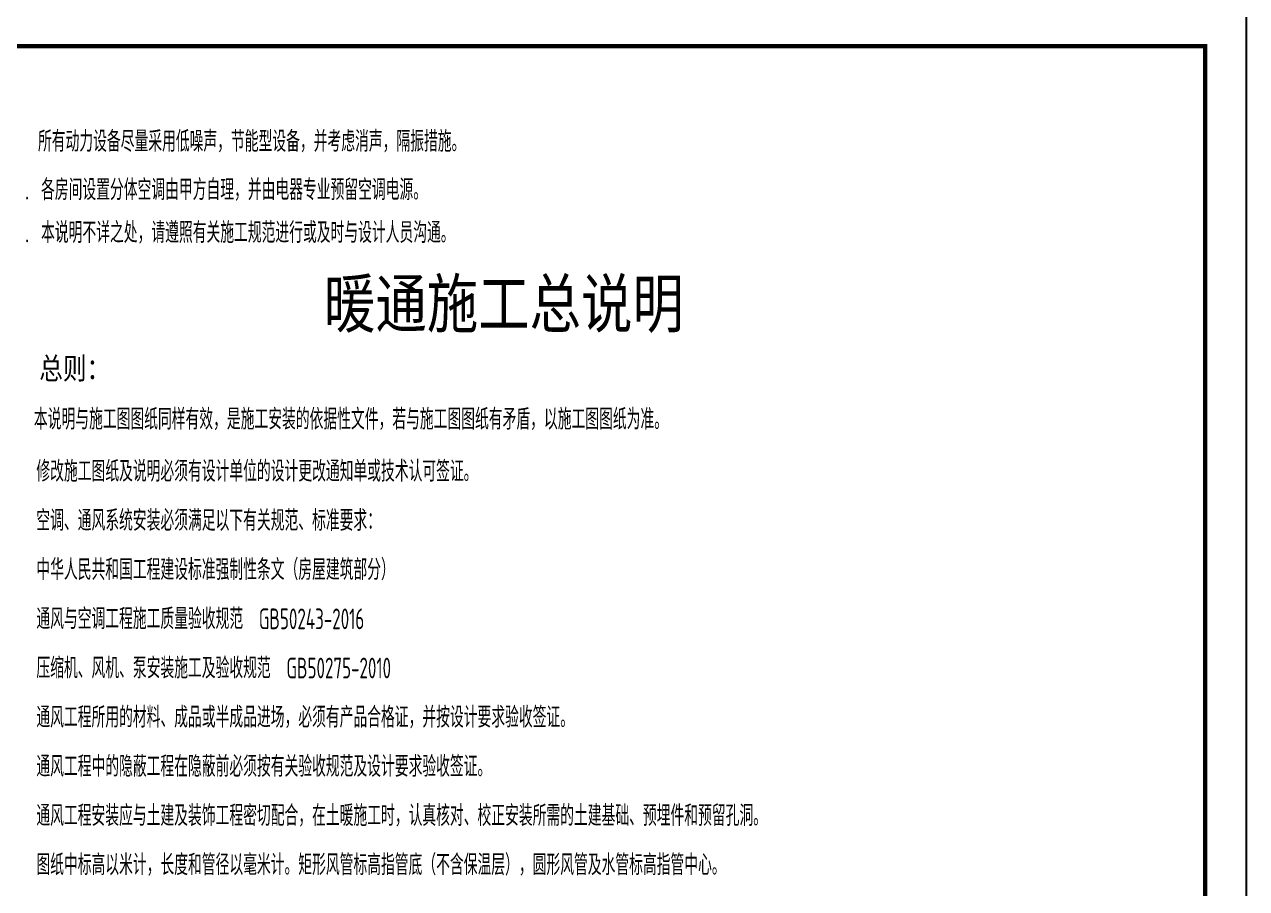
# Model space of a CAD drawing. Extents: x 5109802 to 7068445, y -422737 to 2032183.
# Drawn here: x 5139730 to 5169207, y -300598 to -279752 of the extents above; entities that cross this region are included whole.
import ezdxf

# ---------------------------------------------------------------- set-up
doc = ezdxf.new("R2010")
doc.units = 0
doc.header["$LTSCALE"] = 1000
doc.header["$MEASUREMENT"] = 0
doc.layers.add('PUB_TEXT', color=7, linetype='CONTINUOUS')
doc.layers.add('TH_TITLE', color=7, linetype='CONTINUOUS')
doc.styles.get("Standard").update_dxf_attribs({"font": 'SCEIE', "bigfont": 'SCEIC'})

msp = doc.modelspace()

# ---------------------------------------------------------------- linework, layer by layer
at = {"layer": 'TH_TITLE'}
msp.add_lwpolyline([(5109807.2, -321277.1), (5169207.2, -321277.1), (5169207.2, -279277.1), (5109807.2, -279277.1)], close=True, dxfattribs=at)
at = {"layer": 'TH_TITLE', "const_width": 100}
msp.add_lwpolyline([(5112307.2, -320277.1), (5168207.2, -320277.1), (5168207.2, -280277.1), (5112307.2, -280277.1)], close=True, dxfattribs=at)

# ---------------------------------------------------------------- texts
at = {"layer": 'PUB_TEXT', "lineweight": 0, "width": 0.7}
for s, p in [('所有动力设备尽量采用低噪声，节能型设备，并考虑消声，隔振措施。', (5140056.6, -282823.2)), ('各房间设置分体空调由甲方自理，并由电器专业预留空调电源。', (5140130.3, -283990.1)), ('本说明不详之处，请遵照有关施工规范进行或及时与设计人员沟通。', (5140130.3, -285023.2)), ('本说明与施工图图纸同样有效，是施工安装的依据性文件，若与施工图图纸有矛盾，以施工图图纸为准。', (5139957.3, -289525.3)), ('修改施工图纸及说明必须有设计单位的设计更改通知单或技术认可签证。', (5140017.5, -290781.6)), ('空调、通风系统安装必须满足以下有关规范、标准要求：', (5140017.5, -291968.2)), ('中华人民共和国工程建设标准强制性条文（房屋建筑部分）', (5140017.5, -293154.8)), ('通风与空调工程施工质量验收规范  GB50243-2016', (5140017.5, -294341.3)), ('压缩机、风机、泵安装施工及验收规范  GB50275-2010', (5140017.5, -295527.9)), ('通风工程所用的材料、成品或半成品进场，必须有产品合格证，并按设计要求验收签证。', (5140017.5, -296714.5)), ('通风工程中的隐蔽工程在隐蔽前必须按有关验收规范及设计要求验收签证。', (5140017.5, -297901.1)), ('通风工程安装应与土建及装饰工程密切配合，在土暖施工时，认真核对、校正安装所需的土建基础、预埋件和预留孔洞。', (5140017.5, -299087.7)), ('图纸中标高以米计，长度和管径以毫米计。矩形风管标高指管底（不含保温层），圆形风管及水管标高指管中心。', (5140017.5, -300274.3))]:
    msp.add_text(s, height=500, dxfattribs=at).set_placement(p)
at = {"layer": 'PUB_TEXT', "lineweight": 0}
for s, height, p in [('.', 500, (5139730.5, -283975.9)), ('.', 500, (5139730.5, -285009)), ('暖通施工总说明', 1305.25, (5146953.8, -287184.7)), ('总则：', 600, (5140087, -288370))]:
    msp.add_text(s, height=height, dxfattribs=at).set_placement(p)

doc.saveas('drawing.dxf')
